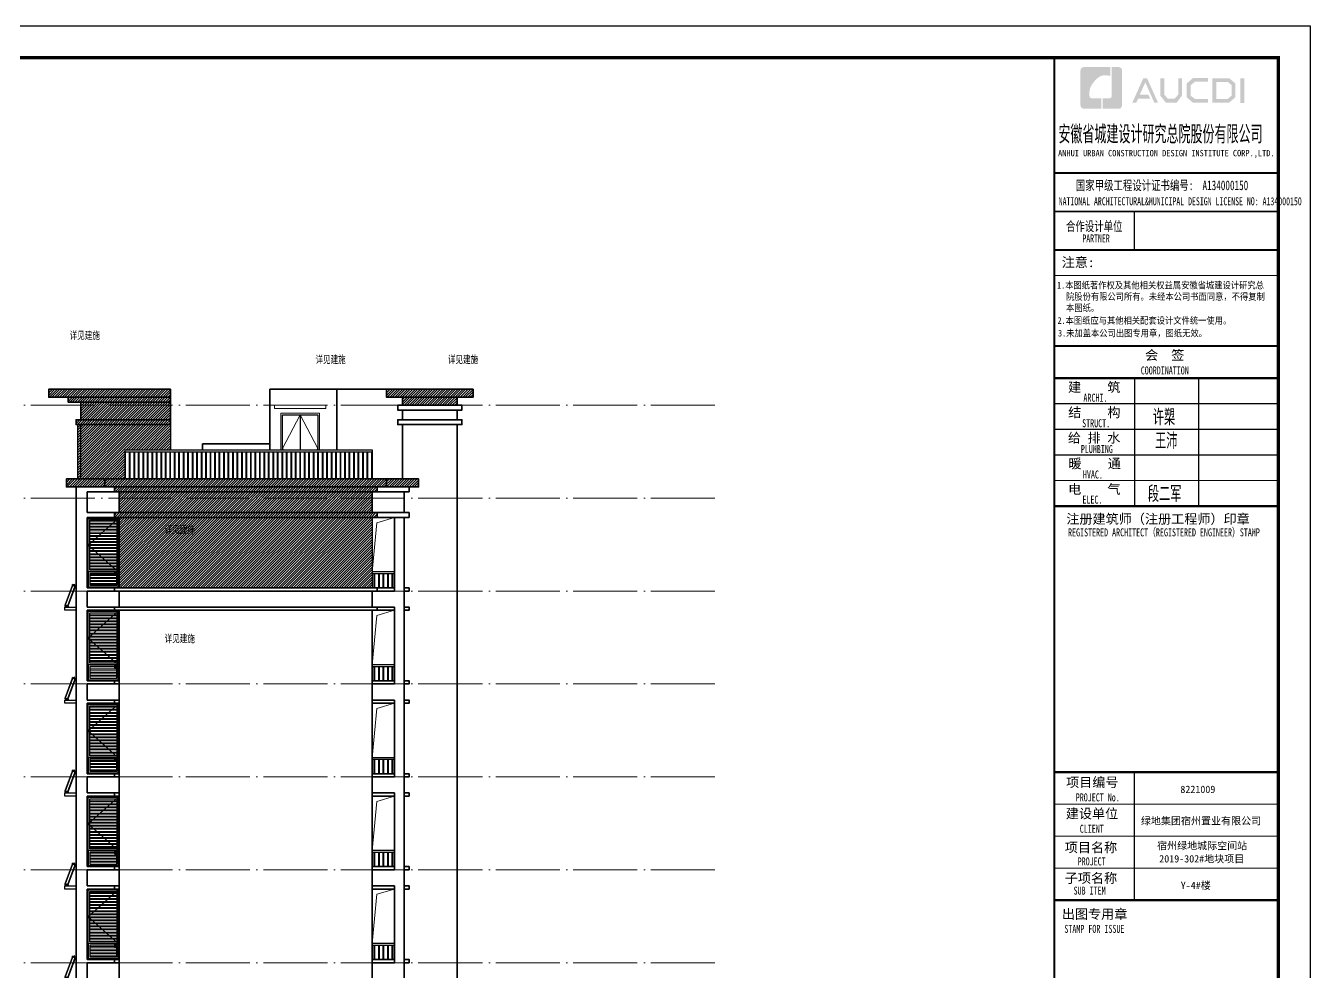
# Model space of a CAD drawing. Extents: x 27938 to 983267, y -209821 to 1628073.
# Drawn here: x 711495 to 751614, y -22568 to 6982 of the extents above; entities that cross this region are included whole.
import ezdxf
from ezdxf.xclip import XClip

# ---------------------------------------------------------------- set-up
doc = ezdxf.new("R2010")
doc.units = 0
doc.header["$LTSCALE"] = 1000
doc.header["$MEASUREMENT"] = 0
doc.header["$XCLIPFRAME"] = 0
doc.linetypes.add('DOTE', pattern=[2.42, 2, -0.2, 0.02, -0.2])
for name, color, linetype in [('3-剖面填充（细）', 250, 'Continuous'), ('PUB_TEXT', 4, 'Continuous'), ('Stair-栏杆', 142, 'Continuous'), ('图框', 140, 'Continuous'), ('图签文字', 147, 'Continuous'), ('实线层', 7, 'Continuous'), ('看线', 251, 'Continuous')]:
    doc.layers.add(name, color=color, linetype=linetype)
for name, color, linetype, lineweight in [('DOTE', 19, 'DOTE', 9), ('图签', 147, 'Continuous', 18), ('立面-中轮廓线', 213, 'Continuous', 35), ('立面-普通轮廓', 7, 'Continuous', 18), ('立面-洞口示意', 152, 'Continuous', 13), ('立面-窗', 129, 'Continuous', 30), ('立面-窗开启线', 250, 'Continuous', 13)]:
    doc.layers.add(name, color=color, linetype=linetype, lineweight=lineweight)
doc.layers.add('yichutu', color=7, linetype='Continuous', true_color=0xffffff, plot=False)
doc.styles.add('_TCH_AXIS', font='COMPLEX', dxfattribs={"bigfont": 'GBCBIG'})
doc.styles.add('HT', font='')
doc.styles.add('宋体', font='', dxfattribs={"height": 50})
doc.styles.add('建筑图签-1', font='', dxfattribs={"width": 0.7})
doc.styles.add('建筑图签-2', font='TXT.shx', dxfattribs={"width": 0.5, "bigfont": 'HZTXT.shx'})
doc.styles.get('HT').set_extended_font_data('SimHei')
doc.styles.get('宋体').set_extended_font_data('SimSun')
doc.styles.get('建筑图签-1').set_extended_font_data('SimHei')

# ---------------------------------------------------------------- blocks, each defined once
blk = doc.blocks.new('A$C01192DFB')
at = {"layer": '实线层', "color": 5}
for p, q in [((-469, -397), (-244, 220)), ((-468, -397), (-243, 220)), ((-243, 220), (-468, -397)), ((-240, 219), (-465, -398)), ((-240, 219), (-464, -398)), ((-166, 192), (-391, -425)), ((-166, 192), (-390, -425)), ((-382, -428), (-157, 189)), ((-157, 189), (-381, -429)), ((-381, -429), (-156, 189)), ((-245, 221), (-235, 249)), ((-245, 221), (-235, 249)), ((-155, 188), (-245, 221)), ((-147, 211), (-237, 244)), ((-147, 212), (-236, 244)), ((-145, 216), (-235, 249)), ((-145, 217), (-235, 249)), ((-235, 249), (-235, 249)), ((-220, 221), (-219, 224)), ((-218, 219), (-220, 221)), ((-219, 214), (-214, 228)), ((-219, 224), (-216, 224)), ((-215, 219), (-218, 219)), ((-216, 224), (-214, 222)), ((-214, 222), (-215, 219)), ((-196, 238), (-203, 238)), ((-177, 228), (-203, 238)), ((-196, 238), (-189, 258)), ((-196, 238), (-181, 233)), ((-174, 252), (-189, 258)), ((-181, 233), (-174, 252)), ((-181, 233), (-177, 228)), ((-179, 200), (-174, 214)), ((-179, 206), (-178, 209)), ((-177, 204), (-179, 206)), ((-178, 209), (-176, 209)), ((-175, 204), (-177, 204)), ((-176, 209), (-174, 207)), ((-174, 207), (-175, 204)), ((-155, 188), (-145, 217)), ((-155, 188), (-145, 216)), ((-145, 216), (-145, 216)), ((-470, -396), (-480, -424)), ((-469, -397), (-480, -425)), ((-380, -429), (-470, -396)), ((-380, -429), (-468, -397)), ((-480, -424), (-480, -424)), ((-390, -457), (-480, -425)), ((-390, -457), (-480, -425)), ((-388, -453), (-478, -420)), ((-389, -453), (-478, -420)), ((-446, -408), (-451, -422)), ((-450, -413), (-451, -415)), ((-451, -415), (-449, -418)), ((-447, -412), (-450, -413)), ((-449, -418), (-447, -417)), ((-446, -414), (-447, -412)), ((-447, -417), (-446, -414)), ((-407, -429), (-408, -431)), ((-408, -431), (-406, -433)), ((-402, -424), (-407, -438)), ((-404, -428), (-407, -429)), ((-406, -433), (-403, -433)), ((-402, -430), (-404, -428)), ((-403, -433), (-402, -430)), ((-380, -429), (-390, -457)), ((-380, -429), (-390, -457)), ((-390, -457), (-390, -457))]:
    blk.add_line(p, q, dxfattribs=at)
for points in [[(-237, 244), (-237, 244), (-237, 244), (-236, 244), (-236, 244)], [(-147, 211), (-147, 212), (-147, 212), (-147, 212), (-147, 212)], [(-478, -420), (-478, -420), (-478, -420), (-478, -420), (-478, -420)], [(-388, -453), (-388, -453), (-388, -453), (-389, -453), (-389, -453)]]:
    blk.add_lwpolyline(points, dxfattribs=at)
for centre, radius in [((-217, 221), 10), ((-217, 221), 9.5), ((-177, 207), 10), ((-177, 207), 9.5), ((-448, -415), 9.5), ((-448, -415), 10), ((-405, -431), 10), ((-405, -431), 9.5)]:
    blk.add_circle(centre, radius, dxfattribs=at)
for centre, start, end in [((-235, 249), 70, 160), ((-145, 216), 340, 70), ((-480, -424), 160, 250), ((-390, -457), 250, 340)]:
    blk.add_arc(centre, 0.5, start, end, dxfattribs=at)
blk = doc.blocks.new('A$C04F86B64')
at = {"layer": '立面-普通轮廓'}
blk.add_lwpolyline([(0, 0), (-1200, 0), (-1200, 2200), (0, 2200)], close=True, dxfattribs=at)
at = {"layer": '立面-窗'}
blk.add_line((-600, 2150), (-600, 50), dxfattribs=at)
blk.add_lwpolyline([(-50, 50), (-1150, 50), (-1150, 2150), (-50, 2150)], close=True, dxfattribs=at)
at = {"layer": '立面-窗开启线', "ltscale": 0.5}
for points in [[(-600, 2150), (-1150, 1100), (-600, 50)], [(-600, 2150), (-50, 1100), (-600, 50)]]:
    blk.add_lwpolyline(points, dxfattribs=at)
blk = doc.blocks.new('A$C51FD5CF4')
at = {"layer": '立面-窗开启线', "ltscale": 0.5, "true_color": 0x88471b}
h = blk.add_hatch(dxfattribs=at)
h.set_pattern_fill('ANSI32', color=36, scale=20, angle=135)
h.set_pattern_definition([(180, (-610810.5, -11532.04), (-7e-15, -95.25), []), (180, (-610842.25, -11500.29), (-7e-15, -95.25), [])])
edge = h.paths.add_edge_path()
edge.add_line((-920, -80), (-920, -1650))
edge.add_line((-920, -1650), (-80, -1650))
edge.add_line((-80, -1650), (-80, -80))
edge.add_line((-80, -80), (-920, -80))
h = blk.add_hatch(dxfattribs=at)
h.set_pattern_fill('ANSI32', color=36, scale=20, angle=135)
h.set_pattern_definition([(180, (-610810.5, -13227.04), (-7e-15, -95.25), []), (180, (-610842.25, -13195.29), (-7e-15, -95.25), [])])
edge = h.paths.add_edge_path()
edge.add_line((-920, -1750), (-920, -2120))
edge.add_line((-920, -2120), (-80, -2120))
edge.add_line((-80, -2118), (-80, -1750))
edge.add_line((-80, -1750), (-920, -1750))
at = {"layer": '立面-普通轮廓'}
blk.add_lwpolyline([(0, -2200), (-1000, -2200), (-1000, 0), (0, 0)], close=True, dxfattribs=at)
at = {"layer": '立面-窗'}
for points in [[(-30, -1700), (-970, -1700), (-970, -30), (-30, -30)], [(-80, -1650), (-920, -1650), (-920, -80), (-80, -80)], [(-30, -1700), (-970, -1700), (-970, -2170), (-30, -2170)], [(-80, -1750), (-920, -1750), (-920, -2120), (-80, -2120)]]:
    blk.add_lwpolyline(points, close=True, dxfattribs=at)
at = {"layer": '立面-窗开启线', "ltscale": 0.5}
blk.add_lwpolyline([(-30, -30), (-970, -865), (-30, -1700)], dxfattribs=at)
blk = doc.blocks.new('A$C6F8531A8')
at = {"color": 7}
blk.add_lwpolyline([(-10550, -2300), (-10700, -2300), (-10700, -2400), (-10550, -2400)], dxfattribs=at)
at = {"layer": 'Stair-栏杆'}
for p, q in [((-1950, -2300), (-2650, -2300)), ((-1950, -2360), (-2650, -2360))]:
    blk.add_line(p, q, dxfattribs=at)
for points in [[(-2595, -2360), (-2595, -2800)], [(-2565, -2800), (-2565, -2360)], [(-2455, -2360), (-2455, -2800)], [(-2425, -2800), (-2425, -2360)], [(-2315, -2360), (-2315, -2800)], [(-2285, -2800), (-2285, -2360)], [(-2175, -2360), (-2175, -2800)], [(-2145, -2800), (-2145, -2360)], [(-2035, -2360), (-2035, -2800)], [(-2005, -2800), (-2005, -2360)]]:
    blk.add_lwpolyline(points, dxfattribs=at)
at = {"layer": '看线', "color": 2, "ltscale": 0.5}
blk.add_lwpolyline([(-11900, -600), (-12250, -600), (-12250, -500), (-11900, -500)], dxfattribs=at)
at = {"layer": '立面-中轮廓线'}
for p, q in [((0, 0), (0, -2900)), ((-11900, 0), (-11900, -2900)), ((-11550, 0), (-11550, -500)), ((-10550, 0), (-10550, -2900)), ((-2650, 0), (-2650, -2900)), ((-1650, 0), (-1650, -2900)), ((-10550, -500), (-11550, -500)), ((-11550, -600), (-11550, -2800)), ((-10550, -600), (-11550, -600)), ((-1950, -500), (-1950, -2900)), ((-10550, -2800), (-11550, -2800)), ((-10550, -2900), (-11550, -2900))]:
    blk.add_line(p, q, dxfattribs=at)
for points in [[(-10550, -500), (-10700, -500), (-10700, -600), (-10550, -600)], [(-1650, -500), (-1500, -500), (-1500, -600), (-1650, -600)], [(-10550, -2800), (-10700, -2800), (-10700, -2900), (-10550, -2900)], [(-1650, -2800), (-1500, -2800), (-1500, -2900), (-1650, -2900)]]:
    blk.add_lwpolyline(points, close=True, dxfattribs=at)
for points in [[(-1950, -500), (-2650, -500)], [(-2650, -600), (-1950, -600)], [(-1950, -2800), (-2650, -2800)], [(-2650, -2900), (-1950, -2900)]]:
    blk.add_lwpolyline(points, dxfattribs=at)
ref = blk.add_blockref('A$C01192DFB', (-11770, -43))
XClip(ref).set_block_clipping_path([(-480.0299541872, -457.2449296495), (-130.0294295369, 313.7550703502)])
ref = blk.add_blockref('A$C51FD5CF4', (-10550, -600))
XClip(ref).set_block_clipping_path([(-0.0000093556, 0.0374167055), (-999.9999999993, 0.0374167055), (-999.9999999993, -2199.9999999997), (-0.0000093557, -2199.9999999997), (0.0000000006, -1799.9999999997), (-150.0000093557, -1799.9999999997), (-150.0000093557, -1700.0000000005), (0.0000000006, -1700.0000000004)])
blk = doc.blocks.new('院标1')
h = blk.add_hatch(color=150)
h.dxf.hatch_style = 1
h.set_gradient(color1=(33, 113, 253), color2=(33, 113, 253), tint=1, name='INVCURVED')
edge = h.paths.add_edge_path()
edge.add_spline(control_points=[(116373, 648379), (116379, 648379), (116382, 648379), (116391, 648379), (116391, 648379), (116391, 648379), (116616, 648379), (116616, 648379), (116616, 648379), (116616, 648379), (116616, 648054), (116616, 648054), (116616, 648054), (116616, 648054), (116108, 648054), (116108, 648054), (116108, 648054), (116028, 648054), (115963, 648111), (115963, 648199), (115963, 648199), (115963, 648199), (115963, 649215), (115963, 649215), (115963, 649215), (115963, 649295), (116018, 649360), (116108, 649360), (116108, 649360), (116108, 649360), (116897, 649360), (116897, 649360), (116897, 649360), (116897, 649360), (116897, 649080), (116897, 649080), (116897, 649080), (116897, 649080), (116566, 649140), (116356, 648859), (116356, 648859), (116245, 648719), (116240, 648545), (116247, 648466), (116247, 648466), (116254, 648386), (116247, 648466), (116247, 648466), (116247, 648466), (116247, 648466), (116258, 648374), (116373, 648379)], knot_values=[0, 0, 0, 0, 0.071429, 0.071429, 0.071429, 0.107143, 0.142857, 0.142857, 0.142857, 0.178571, 0.214286, 0.214286, 0.214286, 0.25, 0.285714, 0.285714, 0.285714, 0.321429, 0.357143, 0.357143, 0.357143, 0.392857, 0.428571, 0.428571, 0.428571, 0.464286, 0.5, 0.5, 0.5, 0.535714, 0.571429, 0.571429, 0.571429, 0.607143, 0.642857, 0.642857, 0.642857, 0.678571, 0.714286, 0.714286, 0.714286, 0.75, 0.785714, 0.785714, 0.785714, 0.821429, 0.857143, 0.857143, 0.857143, 0.928571, 1, 1, 1, 1], degree=3, periodic=0)
h = blk.add_hatch(color=150)
h.dxf.hatch_style = 1
h.set_gradient(color1=(33, 113, 253), color2=(33, 113, 253), tint=1, name='INVCURVED')
edge = h.paths.add_edge_path()
edge.add_spline(control_points=[(117268, 649215), (117268, 649215), (117268, 648199), (117268, 648199), (117268, 648199), (117268, 648114), (117212, 648054), (117123, 648054), (117123, 648054), (117123, 648054), (116663, 648054), (116663, 648054), (116663, 648054), (116663, 648054), (116663, 648379), (116663, 648379), (116663, 648379), (116663, 648379), (116865, 648379), (116865, 648379), (116865, 648379), (116907, 648379), (116941, 648413), (116941, 648455), (116941, 648455), (116941, 648455), (116941, 649360), (116941, 649360), (116941, 649360), (116941, 649360), (117123, 649360), (117123, 649360), (117123, 649360), (117204, 649360), (117268, 649306), (117268, 649215)], knot_values=[0, 0, 0, 0, 0.1, 0.1, 0.1, 0.15, 0.2, 0.2, 0.2, 0.25, 0.3, 0.3, 0.3, 0.35, 0.4, 0.4, 0.4, 0.45, 0.5, 0.5, 0.5, 0.55, 0.6, 0.6, 0.6, 0.65, 0.7, 0.7, 0.7, 0.75, 0.8, 0.8, 0.8, 0.9, 1, 1, 1, 1], degree=3, periodic=0)
blk = doc.blocks.new('TK')
at = {"layer": '图框'}
h = blk.add_hatch(color=256, dxfattribs=at)
h.paths.add_polyline_path([(547288, 547072), (547414, 547072), (547414, 546302), (547288, 546302)])
h.paths.add_polyline_path([(546536, 546956), (546536, 546430), (546896, 546430), (547020, 546536), (547020, 546855), (546900, 546956)], flags=16)
h.paths.add_polyline_path([(546418, 547074), (546418, 546311), (546940, 546311), (547138, 546482), (547138, 546910), (546943, 547074)])
h.paths.add_polyline_path([(546275, 547077), (546275, 546962), (545868, 546962), (545735, 546851), (545735, 546531), (545868, 546429), (546277, 546429), (546277, 546307), (545813, 546307), (545611, 546481), (545611, 546910), (545809, 547077)])
h.paths.add_polyline_path([(544792, 547075), (544912, 547075), (544912, 546565), (545026, 546433), (545237, 546433), (545351, 546565), (545351, 547075), (545465, 547075), (545465, 546528), (545301, 546311), (544963, 546311), (544792, 546530)])
h.paths.add_polyline_path([(544260, 547074), (544377, 547074), (544719, 546310), (544603, 546310), (544322, 546944), (544147, 546556), (544418, 546556), (544479, 546440), (544098, 546440), (544039, 546308), (543916, 546308)])
for p, q in [((541480, 544114), (548480, 544114)), ((541480, 544114), (548480, 544114)), ((541480, 542914), (548480, 542914))]:
    blk.add_line(p, q, dxfattribs=at)
blk.add_lwpolyline([(465375, 548714), (549475, 548714), (549475, 489314), (465375, 489314)], close=True, dxfattribs=at)
blk.add_lwpolyline([(465375, 548714), (549475, 548714), (549475, 489314), (465375, 489314)], close=True, dxfattribs=at)
at = {"layer": '图框', "const_width": 100}
blk.add_lwpolyline([(548475, 490314), (548475, 547714), (467875, 547714), (467875, 490314)], close=True, dxfattribs=at)
at = {"layer": '图框'}
for points, const_width in [([(541480, 490314), (541480, 547714)], 70), ([(541480, 544114), (548480, 544114)], 60), ([(541480, 542914), (548480, 542914)], 60), ([(541480, 542914), (548480, 542914)], 60), ([(543980, 542914), (543980, 541714)], 35), ([(541480, 541714), (548480, 541714)], 60), ([(541480, 541714), (548480, 541714)], 60), ([(541480, 540913), (548480, 540913)], 35), ([(541488, 538714), (548488, 538714)], 60), ([(541488, 537714), (548488, 537714)], 70), ([(541488, 537714), (548488, 537714)], 70), ([(543988, 537714), (543988, 533714)], 35), ([(545988, 537714), (545988, 533714)], 35), ([(541488, 536914), (548488, 536914)], 35), ([(541488, 536114), (548488, 536114)], 35), ([(541488, 535314), (548488, 535314)], 35), ([(541488, 534514), (548488, 534514)], 35), ([(541488, 533714), (548488, 533714)], 70), ([(541480, 525414), (548480, 525414)], 70), ([(541480, 525414), (548480, 525414)], 70), ([(543980, 521414), (543980, 525414)], 35), ([(541480, 524414), (548480, 524414)], 35), ([(541480, 523414), (548480, 523414)], 35), ([(541480, 522414), (548480, 522414)], 35), ([(548480, 521414), (541480, 521414)], 70)]:
    blk.add_lwpolyline(points, dxfattribs=dict(at, const_width=const_width))
blk.add_blockref('院标1', (426331, -101935))
for s, height, style, width, p in [('ANHUI URBAN CONSTRUCTION DESIGN INSTITUTE CORP.,LTD.', 200, '建筑图签-1', 0.91, (541598, 544636)), ('NATIONAL ARCHITECTURAL&MUNICIPAL DESIGN LICENSE NO: A134000150', 250, '建筑图签-1', 0.6, (541617, 543108)), ('PARTNER', 250, '建筑图签-1', 0.6, (542355, 541947)), ('1.本图纸著作权及其他相关权益属安徽省城建设计研究总', 210, 'HT', 0.88, (541566, 540507)), ('本图纸。', 210, 'HT', 0.88, (541845, 539803)), ('院股份有限公司所有。未经本公司书面同意，不得复制', 210, 'HT', 0.88, (541845, 540153)), (' 2.本图纸应与其他相关配套设计文件统一使用。 ', 210, 'HT', 0.88, (541455, 539406)), ('3.未加盖本公司出图专用章，图纸无效。', 210, 'HT', 0.88, (541598, 539011)), ('COORDINATION', 250, '建筑图签-1', 0.7, (544180, 537827)), ('ARCHI.', 250, '建筑图签-1', 0.7, (542389, 536975)), ('STRUCT.', 250, '建筑图签-1', 0.7, (542350, 536179)), ('PLUMBING', 250, '建筑图签-1', 0.7, (542309, 535372)), ('HVAC.', 250, '建筑图签-1', 0.7, (542374, 534579)), ('ELEC.', 250, '建筑图签-1', 0.7, (542358, 533794)), ('REGISTERED ARCHITECT（REGISTERED ENGINEER）STAMP', 250, '建筑图签-1', 0.7, (541909, 532772)), ('PROJECT No.', 250, '建筑图签-1', 0.7, (542150, 524499, -1799)), ('CLIENT', 250, '建筑图签-1', 0.7, (542274, 523520)), ('PROJECT', 250, '建筑图签-1', 0.7, (542209, 522500)), ('SUB ITEM', 250, '建筑图签-1', 0.7, (542082, 521589)), ('STAMP FOR ISSUE', 250, '建筑图签-1', 0.7, (541793, 520395))]:
    blk.add_text(s, height=height, dxfattribs=dict(at, style=style, width=width)).set_placement(p)
at = {"layer": '图签', "color": 2, "style": '宋体'}
for s, height, p in [('8221009', 229.3, (545417, 524761)), ('绿地集团宿州置业有限公司', 229.34, (544185, 523776)), ('宿州绿地城际空间站', 229.3, (544690, 523001)), ('2019-302#地块项目', 229.34, (544757, 522592)), ('Y-4#楼', 229.3, (545429, 521761))]:
    blk.add_text(s, height=height, dxfattribs=at).set_placement(p)
at = {"layer": '图签文字', "color": 7, "style": '建筑图签-1'}
for s, height, width, p in [('安徽省城建设计研究总院股份有限公司', 500, 0.55, (541608, 545091)), ('国家甲级工程设计证书编号:  A134000150', 300, 0.7, (542152, 543581)), ('合作设计单位', 300, 0.7, (541845, 542304))]:
    blk.add_text(s, height=height, dxfattribs=dict(at, width=width)).set_placement(p)
for s, p in [('注意:', (541711, 541177)), ('会  签', (544315, 538281)), ('建    筑', (541910, 537280)), ('结    构', (541914, 536493)), ('给 排 水', (541905, 535699)), ('暖    通', (541923, 534896)), ('电    气', (541913, 534096)), ('注册建筑师（注册工程师）印章', (541855, 533167)), ('项目编号', (541848, 524946)), ('建设单位', (541840, 523969)), ('项目名称', (541807, 522911)), ('子项名称', (541807, 521954)), ('出图专用章', (541716, 520832))]:
    blk.add_text(s, height=300, dxfattribs=at).set_placement(p)
at = {"layer": '图签文字', "color": 1, "style": '建筑图签-2', "width": 0.7}
for s, p in [('许槊', (544555, 536242)), ('王沛', (544626, 535501)), ('段二军', (544401, 533845))]:
    blk.add_text(s, height=500, dxfattribs=at).set_placement(p)
blk = doc.blocks.new('yct-841-594-84100-59399.9999999999-100-1000.0')
at = {"layer": 'yichutu', "color": 7, "true_color": 0xffffff}
blk.add_lwpolyline([(0, 0), (0, 59400), (84100, 59400), (84100, 0)], close=True, dxfattribs=at)

msp = doc.modelspace()

# ---------------------------------------------------------------- hatches: boundary and pattern name
at = {"layer": '3-剖面填充（细）'}
h = msp.add_hatch(dxfattribs=at)
h.set_pattern_fill('ANSI31', color=256, scale=35)
h.set_pattern_definition([(45, (229949.99, -50644.084), (-39.2886205, 39.2886205), [])])
h.paths.add_polyline_path([(716016.6, -4368.1), (716016.6, -5468.1), (713066.6, -5468.1), (713066.6, -5318.1), (713216.6, -5318.1), (713216.6, -4768.1), (712816.6, -4768.1), (712816.6, -4618.1), (712216.6, -4618.1), (712216.6, -4368.1)])
h = msp.add_hatch(dxfattribs=at)
h.set_pattern_fill('ANSI31', color=256, scale=35)
h.set_pattern_definition([(45, (263600, -50644.084), (-39.2886205, 39.2886205), [])])
h.paths.add_polyline_path([(722766.6, -4618.1), (722766.6, -4368.1), (725466.6, -4368.1), (725466.6, -4618.1), (724966.6, -4618.1), (724966.6, -4868.1), (723266.6, -4868.1), (723266.6, -4618.1), (723116.6, -4618.1), (723116.6, -4618.1)])
h = msp.add_hatch(dxfattribs=at)
h.set_pattern_fill('ANSI31', color=256, scale=35)
h.set_pattern_definition([(45, (273050, -52044.084), (-39.2886205, 39.2886205), [])])
h.paths.add_polyline_path([(714586.6, -6268.1), (714586.6, -7168.1), (713116.6, -7168.1), (713116.6, -5468.1), (716016.6, -5468.1), (716016.6, -6268.1)])
h = msp.add_hatch(dxfattribs=at)
h.set_pattern_fill('ANSI31', color=256, scale=35)
h.set_pattern_definition([(45, (265150, -53444.084), (-39.2886205, 39.2886205), [])])
h.paths.add_polyline_path([(723466.6, -7418.1), (723466.6, -7418.1), (723766.6, -7418.1), (723766.6, -7168.1), (712766.6, -7168.1), (712766.6, -7418.1), (714266.6, -7418.1), (714266.6, -7568.1), (714416.6, -7568.1), (714416.6, -8218.1), (714266.6, -8218.1), (714266.6, -8368.1), (722466.6, -8368.1), (722466.6, -8218.1), (722316.6, -8218.1), (722316.6, -7568.1), (722466.6, -7568.1), (722466.6, -7418.1)])
h = msp.add_hatch(dxfattribs=at)
h.set_pattern_fill('ANSI31', color=256, scale=35)
h.set_pattern_definition([(45, (163495.08, 37013.274), (-39.2886205, 39.2886205), [])])
h.paths.add_polyline_path([(714416.6, -10568.1), (722316.6, -10568.1), (722316.6, -8368), (714416.6, -8368)])
h = msp.add_hatch(dxfattribs=at)
h.set_pattern_fill('ANSI31', color=256, scale=15)
h.set_pattern_definition([(45, (179008.58, -63344.084), (-16.8379802, 16.8379802), [])])
h.paths.add_polyline_path([(714266.6, -10168.1), (714416.6, -10168.1), (714416.6, -10068.1), (714266.6, -10068.1)])
h = msp.add_hatch(dxfattribs=at)
h.set_pattern_fill('ANSI31', color=256, scale=15)
h.set_pattern_definition([(45, (179008.58, -66244.121), (-16.8379802, 16.8379802), [])])
h.paths.add_polyline_path([(714266.6, -13068.1), (714416.6, -13068.1), (714416.6, -12968.1), (714266.6, -12968.1)])
h = msp.add_hatch(dxfattribs=at)
h.set_pattern_fill('ANSI31', color=256, scale=15)
h.set_pattern_definition([(45, (179008.58, -69144.121), (-16.8379802, 16.8379802), [])])
h.paths.add_polyline_path([(714266.6, -15968.1), (714416.6, -15968.1), (714416.6, -15868.1), (714266.6, -15868.1)])
h = msp.add_hatch(dxfattribs=at)
h.set_pattern_fill('ANSI31', color=256, scale=15)
h.set_pattern_definition([(45, (179008.58, -72044.084), (-16.8379802, 16.8379802), [])])
h.paths.add_polyline_path([(714266.6, -18868.1), (714416.6, -18868.1), (714416.6, -18768.1), (714266.6, -18768.1)])
h = msp.add_hatch(dxfattribs=at)
h.set_pattern_fill('ANSI31', color=256, scale=15)
h.set_pattern_definition([(45, (179008.58, -74944.121), (-16.8379802, 16.8379802), [])])
h.paths.add_polyline_path([(714266.6, -21768.1), (714416.6, -21768.1), (714416.6, -21668.1), (714266.6, -21668.1)])

# ---------------------------------------------------------------- linework, layer by layer
at = {"color": 7}
for p, q in [((713116.6, -5468.1), (713116.6, -7168.1)), ((713216.6, -7168.1), (713216.6, -5468.1)), ((716016.6, -5468.1), (716016.6, -6268.1)), ((714416.6, -8368.1), (714416.6, -10568.1)), ((722316.6, -8368.1), (722316.6, -10568.1))]:
    msp.add_line(p, q, dxfattribs=at)
for points in [[(714416.6, -10068.1), (714266.6, -10068.1), (714266.6, -10168.1), (714416.6, -10168.1)], [(714416.6, -12968.1), (714266.6, -12968.1), (714266.6, -13068.1), (714416.6, -13068.1)]]:
    msp.add_lwpolyline(points, dxfattribs=at)
at = {"layer": 'DOTE', "linetype": 'DOTE'}
for p, q in [((733016.6, -4868.1), (680616.6, -4868.1)), ((733016.6, -7768.1), (680616.6, -7768.1)), ((733016.6, -10668.1), (680616.6, -10668.1)), ((733016.6, -13568.1), (680616.6, -13568.1)), ((733016.6, -16468.1), (680616.6, -16468.1)), ((733016.6, -19368.1), (680616.6, -19368.1)), ((733016.6, -22268.1), (680616.6, -22268.1))]:
    msp.add_line(p, q, dxfattribs=at)
at = {"layer": 'Stair-栏杆'}
for p, q in [((722321.6, -6268.1), (714586.6, -6268.1)), ((722321.6, -6328.1), (714586.6, -6328.1)), ((723016.6, -10068.1), (722316.6, -10068.1)), ((723016.6, -10128.1), (722316.6, -10128.1)), ((723016.6, -12968.1), (722316.6, -12968.1)), ((723016.6, -13028.1), (722316.6, -13028.1))]:
    msp.add_line(p, q, dxfattribs=at)
for points in [[(714586.6, -6268.1), (714586.6, -7168.1)], [(714616.6, -7168.1), (714616.6, -6328.1)], [(714731.6, -6328.1), (714731.6, -7168.1)], [(714761.6, -7168.1), (714761.6, -6328.1)], [(714871.6, -6328.1), (714871.6, -7168.1)], [(714901.6, -7168.1), (714901.6, -6328.1)], [(715011.6, -6328.1), (715011.6, -7168.1)], [(715041.6, -7168.1), (715041.6, -6328.1)], [(715151.6, -6328.1), (715151.6, -7168.1)], [(715181.6, -7168.1), (715181.6, -6328.1)], [(715291.6, -6328.1), (715291.6, -7168.1)], [(715321.6, -7168.1), (715321.6, -6328.1)], [(715431.6, -6328.1), (715431.6, -7168.1)], [(715461.6, -7168.1), (715461.6, -6328.1)], [(715571.6, -6328.1), (715571.6, -7168.1)], [(715601.6, -7168.1), (715601.6, -6328.1)], [(715711.6, -6328.1), (715711.6, -7168.1)], [(715741.6, -7168.1), (715741.6, -6328.1)], [(715851.6, -6328.1), (715851.6, -7168.1)], [(715881.6, -7168.1), (715881.6, -6328.1)], [(715991.6, -6328.1), (715991.6, -7168.1)], [(716021.6, -7168.1), (716021.6, -6328.1)], [(716131.6, -6328.1), (716131.6, -7168.1)], [(716161.6, -7168.1), (716161.6, -6328.1)], [(716271.6, -6328.1), (716271.6, -7168.1)], [(716301.6, -7168.1), (716301.6, -6328.1)], [(716411.6, -6328.1), (716411.6, -7168.1)], [(716441.6, -7168.1), (716441.6, -6328.1)], [(716551.6, -6328.1), (716551.6, -7168.1)], [(716581.6, -7168.1), (716581.6, -6328.1)], [(716691.6, -6328.1), (716691.6, -7168.1)], [(716721.6, -7168.1), (716721.6, -6328.1)], [(716831.6, -6328.1), (716831.6, -7168.1)], [(716861.6, -7168.1), (716861.6, -6328.1)], [(716971.6, -6328.1), (716971.6, -7168.1)], [(717001.6, -7168.1), (717001.6, -6328.1)], [(717111.6, -6328.1), (717111.6, -7168.1)], [(717141.6, -7168.1), (717141.6, -6328.1)], [(717251.6, -6328.1), (717251.6, -7168.1)], [(717281.6, -7168.1), (717281.6, -6328.1)], [(717391.6, -6328.1), (717391.6, -7168.1)], [(717421.6, -7168.1), (717421.6, -6328.1)], [(717531.6, -6328.1), (717531.6, -7168.1)], [(717561.6, -7168.1), (717561.6, -6328.1)], [(717671.6, -6328.1), (717671.6, -7168.1)], [(717701.6, -7168.1), (717701.6, -6328.1)], [(717811.6, -6328.1), (717811.6, -7168.1)], [(717841.6, -7168.1), (717841.6, -6328.1)], [(717951.6, -6328.1), (717951.6, -7168.1)], [(717981.6, -7168.1), (717981.6, -6328.1)], [(718091.6, -6328.1), (718091.6, -7168.1)], [(718121.6, -7168.1), (718121.6, -6328.1)], [(718231.6, -6328.1), (718231.6, -7168.1)], [(718261.6, -7168.1), (718261.6, -6328.1)], [(718371.6, -6328.1), (718371.6, -7168.1)], [(718401.6, -7168.1), (718401.6, -6328.1)], [(718511.6, -6328.1), (718511.6, -7168.1)], [(718541.6, -7168.1), (718541.6, -6328.1)], [(718651.6, -6328.1), (718651.6, -7168.1)], [(718681.6, -7168.1), (718681.6, -6328.1)], [(718791.6, -6328.1), (718791.6, -7168.1)], [(718821.6, -7168.1), (718821.6, -6328.1)], [(718931.6, -6328.1), (718931.6, -7168.1)], [(718961.6, -7168.1), (718961.6, -6328.1)], [(719071.6, -6328.1), (719071.6, -7168.1)], [(719101.6, -7168.1), (719101.6, -6328.1)], [(719211.6, -6328.1), (719211.6, -7168.1)], [(719241.6, -7168.1), (719241.6, -6328.1)], [(719351.6, -6328.1), (719351.6, -7168.1)], [(719381.6, -7168.1), (719381.6, -6328.1)], [(719491.6, -6328.1), (719491.6, -7168.1)], [(719521.6, -7168.1), (719521.6, -6328.1)], [(719631.6, -6328.1), (719631.6, -7168.1)], [(719661.6, -7168.1), (719661.6, -6328.1)], [(719771.6, -6328.1), (719771.6, -7168.1)], [(719801.6, -7168.1), (719801.6, -6328.1)], [(719911.6, -6328.1), (719911.6, -7168.1)], [(719941.6, -7168.1), (719941.6, -6328.1)], [(720051.6, -6328.1), (720051.6, -7168.1)], [(720081.6, -7168.1), (720081.6, -6328.1)], [(720191.6, -6328.1), (720191.6, -7168.1)], [(720221.6, -7168.1), (720221.6, -6328.1)], [(720331.6, -6328.1), (720331.6, -7168.1)], [(720361.6, -7168.1), (720361.6, -6328.1)], [(720471.6, -6328.1), (720471.6, -7168.1)], [(720501.6, -7168.1), (720501.6, -6328.1)], [(720611.6, -6328.1), (720611.6, -7168.1)], [(720641.6, -7168.1), (720641.6, -6328.1)], [(720751.6, -6328.1), (720751.6, -7168.1)], [(720781.6, -7168.1), (720781.6, -6328.1)], [(720891.6, -6328.1), (720891.6, -7168.1)], [(720921.6, -7168.1), (720921.6, -6328.1)], [(721031.6, -6328.1), (721031.6, -7168.1)], [(721061.6, -7168.1), (721061.6, -6328.1)], [(721171.6, -6328.1), (721171.6, -7168.1)], [(721201.6, -7168.1), (721201.6, -6328.1)], [(721311.6, -6328.1), (721311.6, -7168.1)], [(721341.6, -7168.1), (721341.6, -6328.1)], [(721451.6, -6328.1), (721451.6, -7168.1)], [(721481.6, -7168.1), (721481.6, -6328.1)], [(721591.6, -6328.1), (721591.6, -7168.1)], [(721621.6, -7168.1), (721621.6, -6328.1)], [(721731.6, -6328.1), (721731.6, -7168.1)], [(721761.6, -7168.1), (721761.6, -6328.1)], [(721871.6, -6328.1), (721871.6, -7168.1)], [(721901.6, -7168.1), (721901.6, -6328.1)], [(722011.6, -6328.1), (722011.6, -7168.1)], [(722041.6, -7168.1), (722041.6, -6328.1)], [(722151.6, -6328.1), (722151.6, -7168.1)], [(722181.6, -7168.1), (722181.6, -6328.1)], [(722291.6, -6328.1), (722291.6, -7168.1)], [(722321.6, -7168.1), (722321.6, -6268.1)], [(722371.6, -10128.1), (722371.6, -10568.1)], [(722401.6, -10568.1), (722401.6, -10128.1)], [(722511.6, -10128.1), (722511.6, -10568.1)], [(722541.6, -10568.1), (722541.6, -10128.1)], [(722651.6, -10128.1), (722651.6, -10568.1)], [(722681.6, -10568.1), (722681.6, -10128.1)], [(722791.6, -10128.1), (722791.6, -10568.1)], [(722821.6, -10568.1), (722821.6, -10128.1)], [(722931.6, -10128.1), (722931.6, -10568.1)], [(722961.6, -10568.1), (722961.6, -10128.1)], [(722371.6, -13028.1), (722371.6, -13468.1)], [(722401.6, -13468.1), (722401.6, -13028.1)], [(722511.6, -13028.1), (722511.6, -13468.1)], [(722541.6, -13468.1), (722541.6, -13028.1)], [(722651.6, -13028.1), (722651.6, -13468.1)], [(722681.6, -13468.1), (722681.6, -13028.1)], [(722791.6, -13028.1), (722791.6, -13468.1)], [(722821.6, -13468.1), (722821.6, -13028.1)], [(722931.6, -13028.1), (722931.6, -13468.1)], [(722961.6, -13468.1), (722961.6, -13028.1)]]:
    msp.add_lwpolyline(points, dxfattribs=at)
at = {"layer": '看线', "color": 2, "ltscale": 0.5}
msp.add_lwpolyline([(713066.6, -11268), (712716.6, -11268), (712716.6, -11168), (713066.6, -11168)], dxfattribs=at)
at = {"layer": '立面-中轮廓线', "color": 2}
for p, q in [((712816.6, -4368.1), (716016.6, -4368.1)), ((716016.6, -5468.1), (716016.6, -4368.1)), ((724966.6, -4368.1), (723266.6, -4368.1)), ((712816.6, -4618.1), (716016.6, -4618.1)), ((712816.6, -4768.1), (716016.6, -4768.1)), ((724966.6, -4618.1), (723266.6, -4618.1)), ((724966.6, -4868.1), (723266.6, -4868.1)), ((724966.6, -5018.1), (723266.6, -5018.1)), ((713066.6, -5318.1), (716016.6, -5318.1)), ((713066.6, -5468.1), (716016.6, -5468.1)), ((724966.6, -5318.1), (723266.6, -5318.1)), ((724966.6, -5468.1), (723266.6, -5468.1)), ((723316.6, -7168.1), (714266.6, -7168.1)), ((723466.6, -7418.1), (714266.6, -7418.1)), ((723316.6, -7568.1), (714266.6, -7568.1)), ((723316.6, -8218.1), (714266.6, -8218.1)), ((723316.6, -8368.1), (714266.6, -8368.1)), ((722316.6, -10568.1), (714416.6, -10568.1)), ((722316.6, -10668.1), (714416.6, -10668.1)), ((722316.6, -11168.1), (714416.6, -11168.1)), ((722316.6, -11268.1), (714416.6, -11268.1))]:
    msp.add_line(p, q, dxfattribs=at)
at = {"layer": '立面-中轮廓线'}
for p, q in [((719116.6, -4368.1), (719116.6, -6268.1)), ((722766.6, -4368.1), (719116.6, -4368.1)), ((721216.6, -4368.1), (721216.6, -6268.1)), ((723266.6, -5468.1), (723266.6, -7168.1)), ((724966.6, -7768.1), (724966.6, -5468.1)), ((719116.6, -6068.1), (717016.6, -6068.1)), ((717016.6, -6068.1), (717016.6, -6268.1)), ((713066.6, -7418.1), (713066.6, -10668.1)), ((713416.6, -7568), (713416.6, -8218.1)), ((714266.6, -7568), (713416.6, -7568)), ((724966.6, -7768.1), (724966.6, -10668.1)), ((714266.6, -8218.1), (713416.6, -8218.1)), ((713416.6, -8368), (713416.6, -10568.1)), ((714266.6, -8368), (713416.6, -8368)), ((723016.6, -8368.1), (723016.6, -10668.1)), ((723316.6, -8368.1), (723316.6, -10668.1)), ((713066.6, -10668.1), (713066.6, -13568.1)), ((714266.6, -10568.1), (713416.6, -10568.1)), ((713416.6, -10668.1), (713416.6, -11168)), ((714266.6, -10668.1), (713416.6, -10668.1)), ((723316.6, -10668.1), (723316.6, -13568.1)), ((724966.6, -10668.1), (724966.6, -13568.1)), ((714266.6, -11168.1), (713416.6, -11168)), ((723016.6, -11168.1), (723016.6, -13568.1)), ((713416.6, -11268), (713416.6, -13468.1)), ((714266.6, -11268), (713416.6, -11268)), ((714416.6, -11268), (714416.6, -13568.1)), ((722316.6, -11268.1), (722316.6, -13568.1)), ((714416.6, -13468.1), (713416.6, -13468.1)), ((714416.6, -13568.1), (713416.6, -13568.1))]:
    msp.add_line(p, q, dxfattribs=at)
at = {"layer": '立面-中轮廓线', "color": 2}
for points in [[(713216.6, -4368.1), (712216.6, -4368.1), (712216.6, -4618.1), (712816.6, -4618.1), (712816.6, -4768.1), (713216.6, -4768.1), (713216.6, -5318.1), (713066.6, -5318.1), (713066.6, -5468.1), (713216.6, -5468.1)], [(723266.6, -4368.1), (722766.6, -4368.1), (722766.6, -4618.1), (723266.6, -4618.1), (723266.6, -4868.1), (723116.6, -4868.1), (723116.6, -5018.1), (723266.6, -5018.1), (723266.6, -5318.1), (723116.6, -5318.1), (723116.6, -5468.1), (723266.6, -5468.1)], [(724966.6, -4368.1), (725466.6, -4368.1), (725466.6, -4618.1), (724966.6, -4618.1), (724966.6, -4868.1), (725116.6, -4868.1), (725116.6, -5018.1), (724966.6, -5018.1), (724966.6, -5318.1), (725116.6, -5318.1), (725116.6, -5468.1), (724966.6, -5468.1)], [(713966.6, -7168.1), (712766.6, -7168.1), (712766.6, -7418.1), (713966.6, -7418.1)], [(714416.6, -7168.1), (713966.6, -7168.1), (713966.6, -7418.1), (714266.6, -7418.1), (714266.6, -7568.1), (714416.6, -7568.1), (714416.6, -8218.1), (714266.6, -8218.1), (714266.6, -8368.1), (714416.6, -8368.1)], [(722316.6, -7168.1), (722766.6, -7168.1), (722766.6, -7418.1), (722466.6, -7418.1), (722466.6, -7568.1), (722316.6, -7568.1), (722316.6, -8218.1), (722466.6, -8218.1), (722466.6, -8368.1), (722316.6, -8368.1)], [(723316.6, -7168.1), (723766.6, -7168.1), (723766.6, -7418.1), (723466.6, -7418.1), (723466.6, -7568.1), (723316.6, -7568.1), (723316.6, -8218.1), (723466.6, -8218.1), (723466.6, -8368.1), (723316.6, -8368.1)], [(714416.6, -10568.1), (714266.6, -10568.1), (714266.6, -10668.1), (714416.6, -10668.1), (714416.6, -11168.1), (714266.6, -11168.1), (714266.6, -11268.1), (714416.6, -11268.1)], [(722316.6, -10568.1), (722466.6, -10568.1), (722466.6, -10668.1), (722316.6, -10668.1), (722316.6, -11168.1), (722466.6, -11168.1), (722466.6, -11268.1), (722316.6, -11268.1)]]:
    msp.add_lwpolyline(points, dxfattribs=at)
at = {"layer": '立面-中轮廓线'}
for points in [[(723016.6, -10568.1), (722466.6, -10568.1)], [(722466.6, -10668.1), (723016.6, -10668.1)], [(723016.6, -11168.1), (722466.6, -11168.1)], [(722466.6, -11268.1), (723016.6, -11268.1)], [(723016.6, -13468.1), (722316.6, -13468.1)], [(722316.6, -13568.1), (723016.6, -13568.1)]]:
    msp.add_lwpolyline(points, dxfattribs=at)
for points in [[(723316.6, -10568.1), (723466.6, -10568.1), (723466.6, -10668.1), (723316.6, -10668.1)], [(723316.6, -11168.1), (723466.6, -11168.1), (723466.6, -11268.1), (723316.6, -11268.1)], [(714416.6, -13468.1), (714266.6, -13468.1), (714266.6, -13568.1), (714416.6, -13568.1)], [(723316.6, -13468.1), (723466.6, -13468.1), (723466.6, -13568.1), (723316.6, -13568.1)]]:
    msp.add_lwpolyline(points, close=True, dxfattribs=at)
at = {"layer": '立面-普通轮廓', "color": 7}
msp.add_lwpolyline([(720866.6, -4868.1), (719266.6, -4868.1), (719266.6, -4968.1), (720866.6, -4968.1)], close=True, dxfattribs=at)
at = {"layer": '立面-洞口示意'}
for points in [[(722316.6, -10068.1), (722461.4, -8533.6), (723016.6, -8368.1)], [(722316.6, -12968.1), (722461.4, -11433.6), (723016.6, -11268.1)], [(722316.6, -15868.1), (722461.4, -14333.6), (723016.6, -14168.1)], [(722316.6, -18768.1), (722461.4, -17233.6), (723016.6, -17068.1)], [(722316.6, -21668.1), (722461.4, -20133.6), (723016.6, -19968.1)]]:
    msp.add_lwpolyline(points, dxfattribs=at)

# ---------------------------------------------------------------- block references
for name, p in [('TK', (202139.1, -541731.9)), ('A$C6F8531A8', (724966.6, -13568.1)), ('A$C6F8531A8', (724966.6, -16468.1)), ('A$C6F8531A8', (724966.6, -19368.1)), ('A$C6F8531A8', (724966.6, -22268.1))]:
    msp.add_blockref(name, p)
ref = msp.add_blockref('A$C04F86B64', (720666.6, -7318.1))
XClip(ref).set_block_clipping_path([(-1200.0000039248, 1049.9898756045), (0, 2200.0079928278)])
ref = msp.add_blockref('A$C51FD5CF4', (714416.6, -8368.1))
XClip(ref).set_block_clipping_path([(-0.0000093556, 0.0374167055), (-999.9999999993, 0.0374167055), (-999.9999999993, -2199.9999999997), (-0.0000093557, -2199.9999999997), (0.0000000006, -1799.9999999997), (-150.0000093557, -1799.9999999997), (-150.0000093557, -1700.0000000005), (0.0000000006, -1700.0000000004)])
ref = msp.add_blockref('A$C01192DFB', (713196.6, -10710.8))
XClip(ref).set_block_clipping_path([(-480.0299541872, -457.2449296495), (-130.0294295369, 313.7550703502)])
ref = msp.add_blockref('A$C51FD5CF4', (714416.6, -11268.1))
XClip(ref).set_block_clipping_path([(-0.0000093556, 0.0374167055), (-999.9999999993, 0.0374167055), (-999.9999999993, -2199.9999999997), (-0.0000093557, -2199.9999999997), (0.0000000006, -1799.9999999997), (-150.0000093557, -1799.9999999997), (-150.0000093557, -1700.0000000005), (0.0000000006, -1700.0000000004)])
at = {"layer": 'yichutu'}
msp.add_blockref('yct-841-594-84100-59399.9999999999-100-1000.0', (667514.1, -52418.3), dxfattribs=at)

# ---------------------------------------------------------------- texts
at = {"layer": 'PUB_TEXT', "style": '_TCH_AXIS'}
for p in [(712867.7, -2824.4), (720543.9, -3578.6), (724680.7, -3578.6), (715833.9, -8891.4), (715833.9, -12291.4)]:
    msp.add_text('详见建施', height=236.31, dxfattribs=at).set_placement(p)

doc.saveas('drawing.dxf')
